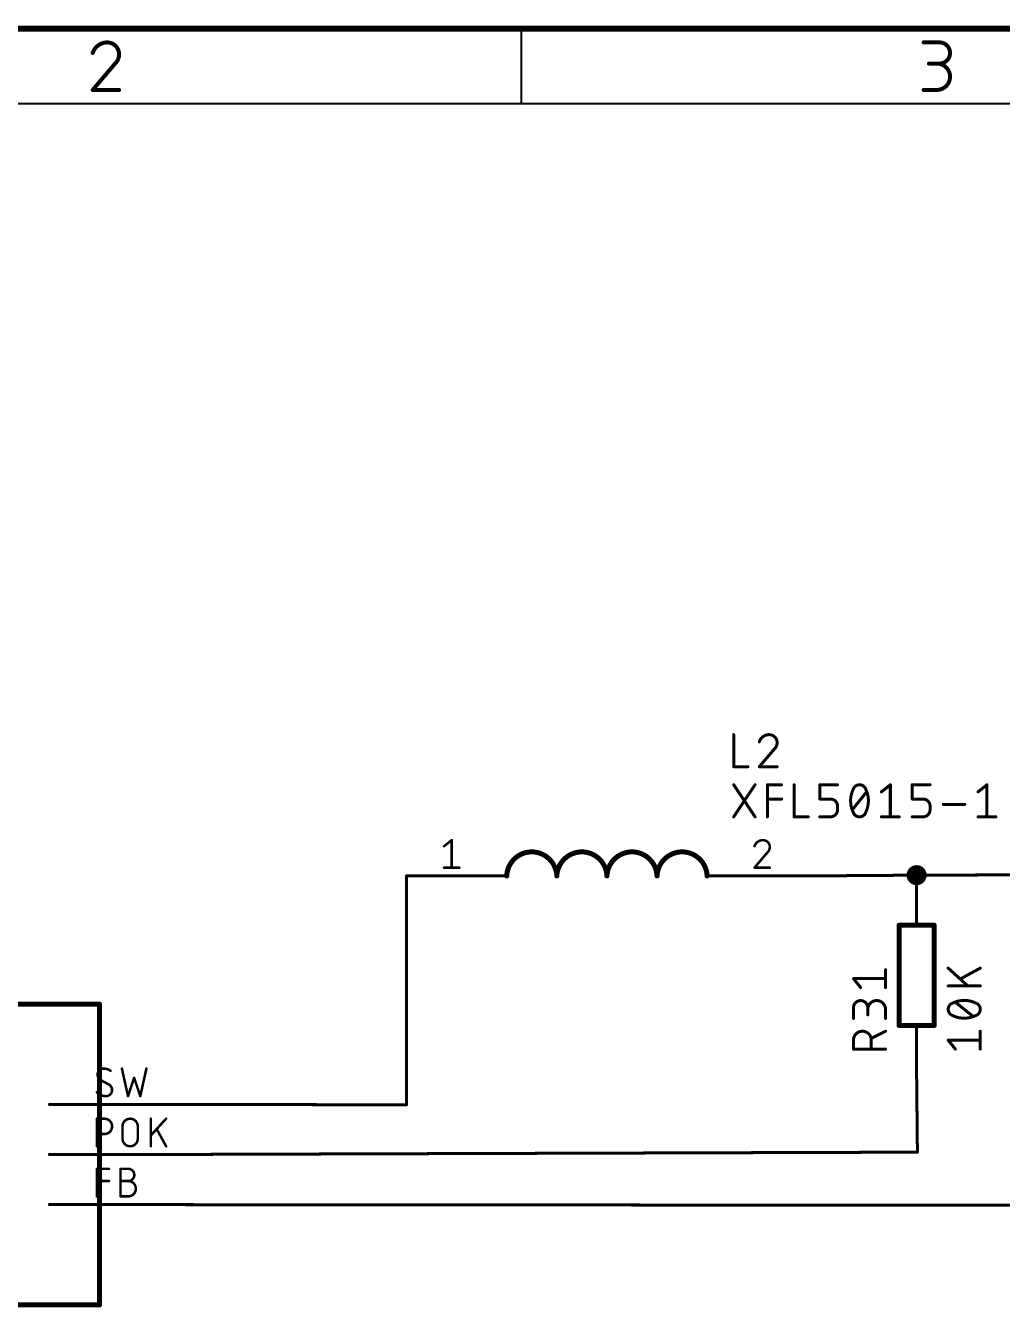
# Model space of a CAD drawing. Extents: x 3 to 264, y 2 to 181.
# Drawn here: x 66 to 115.5, y 116.4 to 181.4 of the extents above; entities that cross this region are included whole.
import ezdxf

# ---------------------------------------------------------------- set-up
doc = ezdxf.new("R2010")
doc.units = 0
for name, color, linetype in [('91', 122, 'CONTINUOUS'), ('94', 12, 'CONTINUOUS'), ('95', 251, 'CONTINUOUS'), ('96', 251, 'CONTINUOUS')]:
    doc.layers.add(name, color=color, linetype=linetype)

msp = doc.modelspace()

# ---------------------------------------------------------------- linework, layer by layer
at = {"layer": '91', "const_width": 0.1524}
for points in [[(105.65, 138.3), (111.19, 138.34)], [(111.19, 138.34), (125.91, 138.38)], [(85.33, 126.7), (85.33, 138.3)], [(111.23, 124.3), (111.19, 128.18)], [(72.31, 126.72), (85.33, 126.7)], [(72.31, 124.18), (111.23, 124.3)], [(72.31, 121.64), (125.83, 121.6)]]:
    msp.add_lwpolyline(points, dxfattribs=at)
at = {"layer": '91'}
for points, const_width in [([(111.19, 138.086, 1), (111.19, 138.594, 1), (111.19, 138.086)], 0.508), ([(111.1899, 138.3781, 1), (111.1901, 138.3019)], 0.0762), ([(111.1903, 138.3019, 1), (111.1897, 138.3781)], 0.0762), ([(85.3681, 138.3, 1), (85.2919, 138.3)], 0.0762), ([(105.6497, 138.3381, 1), (105.6503, 138.2619)], 0.0762), ([(111.2281, 128.1804, 1), (111.1519, 128.1796)], 0.0762), ([(72.3101, 126.7581, 1), (72.3099, 126.6819)], 0.0762), ([(85.2919, 126.7, 1), (85.3681, 126.7)], 0.0762), ([(85.3299, 126.6619, 1), (85.3301, 126.7381)], 0.0762), ([(72.3099, 124.2181, 1), (72.3101, 124.1419)], 0.0762), ([(111.1919, 124.2996, 1), (111.2681, 124.3004)], 0.0762), ([(111.2301, 124.2619, 1), (111.2299, 124.3381)], 0.0762), ([(72.31, 121.6781, 1), (72.31, 121.6019)], 0.0762)]:
    msp.add_lwpolyline(points, format="xyb", dxfattribs=dict(at, const_width=const_width))
at = {"layer": '94'}
for points, const_width in [([(263.45, 181.25), (3.1, 181.25)], 0.3), ([(91.1533, 181.25), (91.1533, 177.44)], 0.1), ([(111.5456, 180.5484), (112.3479, 180.5484)], 0.2032), ([(70.5605, 179.4787), (69.4239, 178.1416)], 0.2032), ([(112.3479, 179.4787), (111.813, 179.4787)], 0.2032), ([(69.4239, 178.1416), (70.7611, 178.1416)], 0.2032), ([(111.5456, 178.1416), (112.2142, 178.1416)], 0.2032), ([(259.64, 177.44), (6.91, 177.44)], 0.1), ([(111.19, 138.34), (111.19, 135.8)], 0.1524), ([(85.33, 138.3), (90.41, 138.3)], 0.1524), ([(105.65, 138.3), (100.57, 138.3)], 0.1524), ([(110.301, 135.8), (110.301, 130.72)], 0.254), ([(112.079, 135.8), (110.301, 135.8)], 0.254), ([(112.079, 130.72), (112.079, 135.8)], 0.254), ([(69.77, 131.8), (44.37, 131.8)], 0.254), ([(69.77, 116.56), (69.77, 131.8)], 0.254), ([(112.079, 130.72), (110.301, 130.72)], 0.254), ([(111.19, 128.18), (111.19, 130.72)], 0.1524), ([(72.31, 126.72), (67.23, 126.72)], 0.1524), ([(72.31, 124.18), (67.23, 124.18)], 0.1524), ([(72.31, 121.64), (67.23, 121.64)], 0.1524), ([(44.37, 116.56), (69.77, 116.56)], 0.254)]:
    msp.add_lwpolyline(points, dxfattribs=dict(at, const_width=const_width))
for points, const_width in [([(91.1783, 181.25, 1), (91.1283, 181.25)], 0.05), ([(70.1594, 180.5484, 0.3252), (69.4239, 180.0136)], 0.2032), ([(70.7611, 179.9467, 0.4142), (70.1594, 180.5484)], 0.2032), ([(70.1594, 180.5992, 1), (70.1594, 180.4976)], 0.1016), ([(70.1594, 180.4976, 1), (70.1594, 180.5992)], 0.1016), ([(111.5456, 180.5992, 1), (111.5456, 180.4976)], 0.1016), ([(112.3479, 179.4787, 1), (112.3479, 180.5484)], 0.2032), ([(112.3479, 180.5992, 1), (112.3479, 180.4976)], 0.1016), ([(112.3479, 180.4976, 1), (112.3479, 180.5992)], 0.1016), ([(69.3756, 180.0292, 1), (69.4723, 179.9979)], 0.1016), ([(70.5605, 179.4787, 0.2053), (70.7611, 179.9467)], 0.2032), ([(70.8119, 179.9467, 1), (70.7103, 179.9467)], 0.1016), ([(70.7103, 179.9467, 1), (70.8119, 179.9467)], 0.1016), ([(70.5255, 179.5155, 1), (70.5955, 179.4419)], 0.1016), ([(70.5992, 179.4458, 1), (70.5218, 179.5116)], 0.1016), ([(111.813, 179.5295, 1), (111.813, 179.4279)], 0.1016), ([(112.2142, 178.1416, 1), (112.2142, 179.4787)], 0.2032), ([(112.2142, 179.5295, 1), (112.2142, 179.4279)], 0.1016), ([(112.3479, 179.5295, 1), (112.3479, 179.4279)], 0.1016), ([(112.3479, 179.4279, 1), (112.3479, 179.5295)], 0.1016), ([(69.4239, 178.1924, 1), (69.4239, 178.0908)], 0.1016), ([(69.3852, 178.1745, 1), (69.4627, 178.1087)], 0.1016), ([(70.7611, 178.0908, 1), (70.7611, 178.1924)], 0.1016), ([(111.5456, 178.1924, 1), (111.5456, 178.0908)], 0.1016), ([(112.2142, 178.1924, 1), (112.2142, 178.0908)], 0.1016), ([(112.2142, 178.0908, 1), (112.2142, 178.1924)], 0.1016), ([(91.1283, 177.44, 1), (91.1783, 177.44)], 0.05), ([(92.95, 138.3, 0.9606), (90.41, 138.3)], 0.254), ([(95.49, 138.3, 0.9606), (92.95, 138.3)], 0.254), ([(98.03, 138.3, 0.9606), (95.49, 138.3)], 0.254), ([(100.57, 138.3, 0.9606), (98.03, 138.3)], 0.254), ([(111.2281, 138.34, 1), (111.1519, 138.34)], 0.0762), ([(85.33, 138.3381, 1), (85.33, 138.2619)], 0.0762), ([(90.3466, 138.3025, 1), (90.4734, 138.2975)], 0.127), ([(90.41, 138.2619, 1), (90.41, 138.3381)], 0.0762), ([(92.8866, 138.2975, 1), (93.0134, 138.3025)], 0.127), ([(92.8866, 138.3025, 1), (93.0134, 138.2975)], 0.127), ([(95.4266, 138.2975, 1), (95.5534, 138.3025)], 0.127), ([(95.4266, 138.3025, 1), (95.5534, 138.2975)], 0.127), ([(97.9666, 138.2975, 1), (98.0934, 138.3025)], 0.127), ([(97.9666, 138.3025, 1), (98.0934, 138.2975)], 0.127), ([(100.5066, 138.2975, 1), (100.6334, 138.3025)], 0.127), ([(100.57, 138.3381, 1), (100.57, 138.2619)], 0.0762), ([(105.65, 138.2619, 1), (105.65, 138.3381)], 0.0762), ([(110.3645, 135.8, 1), (110.2375, 135.8)], 0.127), ([(110.301, 135.8635, 1), (110.301, 135.7365)], 0.127), ([(111.1519, 135.8, 1), (111.2281, 135.8)], 0.0762), ([(112.1425, 135.8, 1), (112.0155, 135.8)], 0.127), ([(112.079, 135.7365, 1), (112.079, 135.8635)], 0.127), ([(69.8335, 131.8, 1), (69.7065, 131.8)], 0.127), ([(69.77, 131.7365, 1), (69.77, 131.8635)], 0.127), ([(110.301, 130.7835, 1), (110.301, 130.6565)], 0.127), ([(110.2375, 130.72, 1), (110.3645, 130.72)], 0.127), ([(111.2281, 130.72, 1), (111.1519, 130.72)], 0.0762), ([(112.0155, 130.72, 1), (112.1425, 130.72)], 0.127), ([(112.079, 130.6565, 1), (112.079, 130.7835)], 0.127), ([(111.1519, 128.18, 1), (111.2281, 128.18)], 0.0762), ([(67.23, 126.7581, 1), (67.23, 126.6819)], 0.0762), ([(72.31, 126.6819, 1), (72.31, 126.7581)], 0.0762), ([(67.23, 124.2181, 1), (67.23, 124.1419)], 0.0762), ([(72.31, 124.1419, 1), (72.31, 124.2181)], 0.0762), ([(67.23, 121.6781, 1), (67.23, 121.6019)], 0.0762), ([(72.31, 121.6019, 1), (72.31, 121.6781)], 0.0762), ([(69.7065, 116.56, 1), (69.8335, 116.56)], 0.127), ([(69.77, 116.4965, 1), (69.77, 116.6235)], 0.127)]:
    msp.add_lwpolyline(points, format="xyb", dxfattribs=dict(at, const_width=const_width))
at = {"layer": '95'}
for points, const_width in [([(101.9162, 145.4628), (101.9162, 143.8372)], 0.1524), ([(103.9835, 144.7403), (103.2158, 143.8372)], 0.1524), ([(101.9162, 143.8372), (102.6387, 143.8372)], 0.1524), ([(103.2158, 143.8372), (104.1189, 143.8372)], 0.1524), ([(87.2336, 139.8057), (87.6216, 140.1161)], 0.127), ([(87.6216, 140.1161), (87.6216, 138.7191)], 0.127), ([(103.63, 139.4952), (102.9703, 138.7191)], 0.127), ([(87.2336, 138.7191), (88.0097, 138.7191)], 0.127), ([(102.9703, 138.7191), (103.7464, 138.7191)], 0.127), ([(109.6152, 132.6433), (109.6152, 133.5464)], 0.1524), ([(108.3508, 132.6433), (107.9896, 133.0948)], 0.1524), ([(107.9896, 133.0948), (109.6152, 133.0948)], 0.1524), ([(107.9896, 131.0802), (107.9896, 131.622)], 0.1524), ([(108.7121, 131.622), (108.7121, 131.2608)], 0.1524), ([(109.6152, 131.0802), (109.6152, 131.5317)], 0.1524), ([(107.9896, 129.5262), (107.9896, 129.9778)], 0.1524), ([(109.6152, 130.4293), (108.8927, 130.0681)], 0.1524), ([(108.8927, 129.9778), (108.8927, 129.5262)], 0.1524), ([(109.6152, 129.5262), (107.9896, 129.5262)], 0.1524), ([(70.2512, 127.7212), (69.8243, 127.954)], 0.127), ([(70.9032, 128.5361), (71.2137, 127.1391)], 0.127), ([(71.2137, 127.1391), (71.5241, 128.0704)], 0.127), ([(71.5241, 128.0704), (71.8345, 127.1391)], 0.127), ([(71.8345, 127.1391), (72.145, 128.5361)], 0.127), ([(69.6303, 124.5991), (69.6303, 125.9961)], 0.127), ([(69.6303, 125.9961), (70.0184, 125.9961)], 0.127), ([(72.368, 124.5991), (72.368, 125.9961)], 0.127), ([(73.1441, 125.9961), (72.368, 125.1424)], 0.127), ([(70.933, 124.9872), (70.933, 125.608)], 0.127), ([(71.7091, 125.608), (71.7091, 124.9872)], 0.127), ([(73.1441, 124.5991), (72.6784, 125.4528)], 0.127), ([(70.0184, 125.22), (69.6303, 125.22)], 0.127), ([(69.6303, 122.0591), (69.6303, 123.4561)], 0.127), ([(69.6303, 123.4561), (70.2512, 123.4561)], 0.127), ([(70.8344, 122.0591), (70.8344, 123.4561)], 0.127), ([(70.8344, 123.4561), (71.2224, 123.4561)], 0.127), ([(69.6303, 122.8352), (70.2512, 122.8352)], 0.127), ([(70.8344, 122.8352), (71.2224, 122.8352)], 0.127), ([(71.2224, 122.0591), (70.8344, 122.0591)], 0.127)]:
    msp.add_lwpolyline(points, dxfattribs=dict(at, const_width=const_width))
for points, const_width in [([(101.9543, 145.4628, 1), (101.8781, 145.4628)], 0.0762), ([(103.7125, 145.4628, 0.3252), (103.2158, 145.1016)], 0.1524), ([(104.1189, 145.0564, 0.4142), (103.7125, 145.4628)], 0.1524), ([(103.7125, 145.5009, 1), (103.7125, 145.4247)], 0.0762), ([(103.7125, 145.4247, 1), (103.7125, 145.5009)], 0.0762), ([(103.1796, 145.1133, 1), (103.2521, 145.0898)], 0.0762), ([(103.9835, 144.7403, 0.2053), (104.1189, 145.0564)], 0.1524), ([(104.157, 145.0564, 1), (104.0808, 145.0564)], 0.0762), ([(104.0808, 145.0564, 1), (104.157, 145.0564)], 0.0762), ([(103.9572, 144.7679, 1), (104.0097, 144.7127)], 0.0762), ([(104.0125, 144.7156, 1), (103.9544, 144.765)], 0.0762), ([(101.9162, 143.8753, 1), (101.9162, 143.7991)], 0.0762), ([(101.8781, 143.8372, 1), (101.9543, 143.8372)], 0.0762), ([(102.6387, 143.7991, 1), (102.6387, 143.8753)], 0.0762), ([(103.2158, 143.8753, 1), (103.2158, 143.7991)], 0.0762), ([(103.1868, 143.8619, 1), (103.2449, 143.8125)], 0.0762), ([(104.1189, 143.7991, 1), (104.1189, 143.8753)], 0.0762), ([(87.2138, 139.8304, 1), (87.2534, 139.7809)], 0.0635), ([(87.6534, 140.1161, 1), (87.5899, 140.1161)], 0.0635), ([(87.6415, 140.0913, 1), (87.6018, 140.1409)], 0.0635), ([(103.3972, 140.1161, 0.3252), (102.9703, 139.8057)], 0.127), ([(102.9401, 139.8154, 1), (103.0005, 139.7959)], 0.0635), ([(103.7464, 139.7669, 0.4142), (103.3972, 140.1161)], 0.127), ([(103.3972, 140.1479, 1), (103.3972, 140.0844)], 0.0635), ([(103.3972, 140.0844, 1), (103.3972, 140.1478)], 0.0635), ([(103.63, 139.4952, 0.2053), (103.7464, 139.7669)], 0.127), ([(103.7782, 139.7668, 1), (103.7147, 139.7669)], 0.0635), ([(103.7147, 139.7669, 1), (103.7782, 139.7669)], 0.0635), ([(103.6081, 139.5182, 1), (103.6519, 139.4722)], 0.0635), ([(103.6542, 139.4746, 1), (103.6058, 139.5158)], 0.0635), ([(87.2336, 138.7508, 1), (87.2336, 138.6874)], 0.0635), ([(87.5899, 138.7191, 1), (87.6534, 138.7191)], 0.0635), ([(88.0097, 138.6874, 1), (88.0097, 138.7508)], 0.0635), ([(102.9703, 138.7508, 1), (102.9703, 138.6874)], 0.0635), ([(102.9461, 138.7397, 1), (102.9945, 138.6985)], 0.0635), ([(103.7464, 138.6874, 1), (103.7464, 138.7508)], 0.0635), ([(109.6533, 133.5464, 1), (109.5771, 133.5464)], 0.0762), ([(108.0194, 133.1186, 1), (107.9598, 133.071)], 0.0762), ([(107.9896, 133.1329, 1), (107.9896, 133.0567)], 0.0762), ([(108.3211, 132.6195, 1), (108.3806, 132.6671)], 0.0762), ([(109.5771, 132.6433, 1), (109.6533, 132.6433)], 0.0762), ([(109.6152, 133.0567, 1), (109.6152, 133.1329)], 0.0762), ([(108.7121, 131.622, 1), (107.9896, 131.622)], 0.1524), ([(109.6152, 131.5317, 1), (108.7121, 131.5317)], 0.1524), ([(108.0277, 131.622, 1), (107.9515, 131.622)], 0.0762), ([(107.9515, 131.622, 1), (108.0277, 131.622)], 0.0762), ([(108.7502, 131.622, 1), (108.674, 131.622)], 0.0762), ([(108.674, 131.622, 1), (108.7502, 131.622)], 0.0762), ([(108.674, 131.5317, 1), (108.7502, 131.5317)], 0.0762), ([(108.674, 131.2608, 1), (108.7502, 131.2608)], 0.0762), ([(109.6533, 131.5317, 1), (109.5771, 131.5317)], 0.0762), ([(109.5771, 131.5317, 1), (109.6533, 131.5317)], 0.0762), ([(107.9515, 131.0802, 1), (108.0277, 131.0802)], 0.0762), ([(109.5771, 131.0802, 1), (109.6533, 131.0802)], 0.0762), ([(108.8927, 129.9778, 1), (107.9896, 129.9778)], 0.1524), ([(108.0277, 129.9778, 1), (107.9515, 129.9778)], 0.0762), ([(107.9515, 129.9778, 1), (108.0277, 129.9778)], 0.0762), ([(108.9308, 129.9778, 1), (108.8546, 129.9778)], 0.0762), ([(108.8546, 129.9778, 1), (108.9308, 129.9778)], 0.0762), ([(108.8757, 130.1021, 1), (108.9098, 130.034)], 0.0762), ([(109.6322, 130.3952, 1), (109.5982, 130.4634)], 0.0762), ([(107.9896, 129.5643, 1), (107.9896, 129.4881)], 0.0762), ([(107.9515, 129.5262, 1), (108.0277, 129.5262)], 0.0762), ([(108.8546, 129.5262, 1), (108.9308, 129.5262)], 0.0762), ([(109.6152, 129.4881, 1), (109.6152, 129.5643)], 0.0762), ([(69.9796, 128.5361, 0.4142), (69.6691, 128.2257)], 0.127), ([(69.6691, 128.2257, 0.2656), (69.8243, 127.954)], 0.127), ([(69.7009, 128.2257, 1), (69.6374, 128.2257)], 0.0635), ([(69.6374, 128.2257, 1), (69.7009, 128.2257)], 0.0635), ([(69.8395, 127.9819, 1), (69.8091, 127.9261)], 0.0635), ([(69.8082, 127.9267, 1), (69.8404, 127.9814)], 0.0635), ([(70.3288, 128.4197, 0.1623), (69.9796, 128.5361)], 0.127), ([(69.9796, 128.5678, 1), (69.9795, 128.5044)], 0.0635), ([(69.9795, 128.5043, 1), (69.9796, 128.5678)], 0.0635), ([(70.3098, 128.3943, 1), (70.3478, 128.4451)], 0.0635), ([(70.9342, 128.543, 1), (70.8722, 128.5292)], 0.0635), ([(71.5542, 128.0805, 1), (71.494, 128.0604)], 0.0635), ([(71.5542, 128.0604, 1), (71.494, 128.0805)], 0.0635), ([(72.176, 128.5292, 1), (72.114, 128.543)], 0.0635), ([(69.6303, 127.3331, 0.2), (70.096, 127.1391)], 0.127), ([(69.6528, 127.3555, 1), (69.6078, 127.3108)], 0.0635), ([(70.096, 127.1391, 0.4142), (70.4064, 127.4495)], 0.127), ([(70.4064, 127.4495, 0.2656), (70.2512, 127.7212)], 0.127), ([(70.2673, 127.7485, 1), (70.2351, 127.6938)], 0.0635), ([(70.236, 127.6933, 1), (70.2664, 127.7491)], 0.0635), ([(70.4382, 127.4495, 1), (70.3747, 127.4495)], 0.0635), ([(70.3747, 127.4495, 1), (70.4382, 127.4495)], 0.0635), ([(70.096, 127.1709, 1), (70.096, 127.1073)], 0.0635), ([(70.096, 127.1074, 1), (70.096, 127.1708)], 0.0635), ([(71.1835, 127.1491, 1), (71.2438, 127.1291)], 0.0635), ([(71.1827, 127.1322, 1), (71.2446, 127.146)], 0.0635), ([(71.8035, 127.146, 1), (71.8655, 127.1322)], 0.0635), ([(71.8044, 127.1291, 1), (71.8647, 127.1491)], 0.0635), ([(69.6303, 126.0279, 1), (69.6303, 125.9644)], 0.0635), ([(69.6621, 125.9961, 1), (69.5986, 125.9961)], 0.0635), ([(70.0184, 126.0279, 1), (70.0184, 125.9644)], 0.0635), ([(70.0184, 125.22, 1), (70.0184, 125.9961)], 0.127), ([(70.0184, 125.9644, 1), (70.0184, 126.0279)], 0.0635), ([(71.7091, 125.608, 1), (70.933, 125.608)], 0.127), ([(72.3998, 125.9961, 1), (72.3363, 125.9961)], 0.0635), ([(73.1676, 125.9747, 1), (73.1206, 126.0175)], 0.0635), ([(70.9648, 125.608, 1), (70.9013, 125.608)], 0.0635), ([(70.9013, 125.608, 1), (70.9648, 125.608)], 0.0635), ([(71.7409, 125.608, 1), (71.6774, 125.608)], 0.0635), ([(71.6774, 125.608, 1), (71.7409, 125.608)], 0.0635), ([(72.7063, 125.468, 1), (72.6506, 125.4376)], 0.0635), ([(69.6303, 125.2517, 1), (69.6303, 125.1882)], 0.0635), ([(70.0184, 125.2517, 1), (70.0184, 125.1882)], 0.0635), ([(70.0184, 125.1882, 1), (70.0184, 125.2517)], 0.0635), ([(70.933, 124.9872, 1), (71.7091, 124.9872)], 0.127), ([(70.9648, 124.9872, 1), (70.9013, 124.9872)], 0.0635), ([(70.9013, 124.9872, 1), (70.9648, 124.9872)], 0.0635), ([(71.7409, 124.9872, 1), (71.6774, 124.9872)], 0.0635), ([(71.6774, 124.9872, 1), (71.7409, 124.9872)], 0.0635), ([(72.3445, 125.1637, 1), (72.3915, 125.121)], 0.0635), ([(69.5986, 124.5991, 1), (69.6621, 124.5991)], 0.0635), ([(72.3363, 124.5991, 1), (72.3998, 124.5991)], 0.0635), ([(73.1162, 124.5839, 1), (73.172, 124.6143)], 0.0635), ([(69.6303, 123.4879, 1), (69.6303, 123.4244)], 0.0635), ([(69.6621, 123.4561, 1), (69.5986, 123.4561)], 0.0635), ([(70.2512, 123.4244, 1), (70.2512, 123.4879)], 0.0635), ([(70.8661, 123.4561, 1), (70.8026, 123.4561)], 0.0635), ([(70.8344, 123.4879, 1), (70.8344, 123.4244)], 0.0635), ([(71.2224, 122.8352, 1), (71.2224, 123.4561)], 0.127), ([(71.2224, 123.4879, 1), (71.2224, 123.4244)], 0.0635), ([(71.2224, 123.4244, 1), (71.2224, 123.4879)], 0.0635), ([(69.6303, 122.867, 1), (69.6303, 122.8035)], 0.0635), ([(70.2512, 122.8035, 1), (70.2512, 122.867)], 0.0635), ([(70.8344, 122.867, 1), (70.8344, 122.8035)], 0.0635), ([(71.2224, 122.867, 1), (71.2224, 122.8035)], 0.0635), ([(71.2224, 122.867, 1), (71.2224, 122.8035)], 0.0635), ([(71.2224, 122.0591, 1), (71.2224, 122.8352)], 0.127), ([(71.2224, 122.8035, 1), (71.2224, 122.867)], 0.0635), ([(69.5986, 122.0591, 1), (69.6621, 122.0591)], 0.0635), ([(70.8344, 122.0909, 1), (70.8344, 122.0273)], 0.0635), ([(70.8026, 122.0591, 1), (70.8661, 122.0591)], 0.0635), ([(71.2224, 122.0908, 1), (71.2224, 122.0273)], 0.0635), ([(71.2224, 122.0273, 1), (71.2224, 122.0909)], 0.0635)]:
    msp.add_lwpolyline(points, format="xyb", dxfattribs=dict(at, const_width=const_width))
at = {"layer": '96', "const_width": 0.1524}
for points in [[(101.9162, 141.2972), (102.9999, 142.9228)], [(101.9162, 142.9228), (102.9999, 141.2972)], [(103.6247, 141.2972), (103.6247, 142.9228)], [(103.6247, 142.9228), (104.3472, 142.9228)], [(104.9794, 142.9228), (104.9794, 141.2972)], [(106.279, 142.2003), (106.279, 142.9228)], [(106.279, 142.9228), (107.1822, 142.9228)], [(109.4053, 142.5616), (109.8568, 142.9228)], [(109.8568, 142.9228), (109.8568, 141.2972)], [(110.9684, 142.2003), (110.9684, 142.9228)], [(110.9684, 142.9228), (111.8715, 142.9228)], [(114.3031, 142.5616), (114.7546, 142.9228)], [(114.7546, 142.9228), (114.7546, 141.2972)], [(107.9325, 141.6584), (108.655, 142.5616)], [(103.6247, 142.2003), (104.3472, 142.2003)], [(106.8209, 142.2003), (106.279, 142.2003)], [(107.1822, 141.6584), (107.1822, 141.8391)], [(111.5103, 142.2003), (110.9684, 142.2003)], [(111.8715, 141.6584), (111.8715, 141.8391)], [(112.5454, 141.9294), (113.6292, 141.9294)], [(104.9794, 141.2972), (105.7019, 141.2972)], [(106.279, 141.2972), (106.8209, 141.2972)], [(109.4053, 141.2972), (110.3084, 141.2972)], [(110.9684, 141.2972), (111.5103, 141.2972)], [(114.3031, 141.2972), (115.2062, 141.2972)], [(112.7902, 133.6288), (113.7836, 132.7256)], [(114.4158, 133.6288), (113.4224, 133.0869)], [(114.4158, 132.7256), (112.7902, 132.7256)], [(114.0546, 131.1796), (113.1514, 131.9021)], [(113.1514, 129.5262), (112.7902, 129.9778)], [(112.7902, 129.9778), (114.4158, 129.9778)], [(114.4158, 129.5262), (114.4158, 130.4293)]]:
    msp.add_lwpolyline(points, dxfattribs=at)
at = {"layer": '96'}
for points, const_width in [([(101.9479, 142.9439, 1), (101.8845, 142.9017)], 0.0762), ([(103.0316, 142.9017, 1), (102.9682, 142.9439)], 0.0762), ([(103.6628, 142.9228, 1), (103.5866, 142.9228)], 0.0762), ([(103.6247, 142.9609, 1), (103.6247, 142.8847)], 0.0762), ([(104.3472, 142.8847, 1), (104.3472, 142.9609)], 0.0762), ([(105.0175, 142.9228, 1), (104.9413, 142.9228)], 0.0762), ([(106.3171, 142.9228, 1), (106.2409, 142.9228)], 0.0762), ([(106.279, 142.9609, 1), (106.279, 142.8847)], 0.0762), ([(107.1822, 142.8847, 1), (107.1822, 142.9609)], 0.0762), ([(108.2937, 142.9228, 0.3205), (107.9776, 142.697)], 0.1524), ([(108.6098, 142.697, 0.3205), (108.2937, 142.9228)], 0.1524), ([(108.2937, 142.9609, 1), (108.2937, 142.8847)], 0.0762), ([(108.2937, 142.8847, 1), (108.2937, 142.9609)], 0.0762), ([(109.8949, 142.9228, 1), (109.8187, 142.9228)], 0.0762), ([(109.8806, 142.893, 1), (109.833, 142.9526)], 0.0762), ([(111.0065, 142.9228, 1), (110.9303, 142.9228)], 0.0762), ([(110.9684, 142.9609, 1), (110.9684, 142.8847)], 0.0762), ([(111.8715, 142.8847, 1), (111.8715, 142.9609)], 0.0762), ([(114.7927, 142.9228, 1), (114.7165, 142.9228)], 0.0762), ([(114.7784, 142.893, 1), (114.7308, 142.9526)], 0.0762), ([(107.9776, 142.697, 0.1139), (107.8422, 142.11)], 0.1524), ([(107.9416, 142.7094, 1), (108.0137, 142.6847)], 0.0762), ([(108.0119, 142.6803, 1), (107.9434, 142.7137)], 0.0762), ([(108.7453, 142.11, 0.1139), (108.6098, 142.697)], 0.1524), ([(108.6441, 142.7137, 1), (108.5756, 142.6803)], 0.0762), ([(108.5738, 142.6847, 1), (108.6459, 142.7094)], 0.0762), ([(108.6847, 142.5378, 1), (108.6252, 142.5854)], 0.0762), ([(109.3815, 142.5913, 1), (109.4291, 142.5318)], 0.0762), ([(114.2793, 142.5913, 1), (114.3269, 142.5318)], 0.0762), ([(103.6247, 142.2384, 1), (103.6247, 142.1622)], 0.0762), ([(104.3472, 142.1622, 1), (104.3472, 142.2384)], 0.0762), ([(106.279, 142.2384, 1), (106.279, 142.1622)], 0.0762), ([(106.2409, 142.2003, 1), (106.3171, 142.2003)], 0.0762), ([(107.1822, 141.8391, 0.4142), (106.8209, 142.2003)], 0.1524), ([(106.8209, 142.2384, 1), (106.8209, 142.1622)], 0.0762), ([(106.8209, 141.2972, 0.4142), (107.1822, 141.6584)], 0.1524), ([(106.8209, 142.1622, 1), (106.8209, 142.2384)], 0.0762), ([(107.2203, 141.8391, 1), (107.1441, 141.8391)], 0.0762), ([(107.1441, 141.8391, 1), (107.2203, 141.8391)], 0.0762), ([(107.2203, 141.6584, 1), (107.1441, 141.6584)], 0.0762), ([(107.1441, 141.6584, 1), (107.2203, 141.6584)], 0.0762), ([(107.8422, 142.11, 0.1139), (107.9776, 141.523)], 0.1524), ([(107.8803, 142.11, 1), (107.8041, 142.11)], 0.0762), ([(107.8041, 142.11, 1), (107.8803, 142.11)], 0.0762), ([(107.9027, 141.6822, 1), (107.9622, 141.6346)], 0.0762), ([(108.6098, 141.523, 0.1139), (108.7453, 142.11)], 0.1524), ([(108.7834, 142.11, 1), (108.7072, 142.11)], 0.0762), ([(108.7072, 142.11, 1), (108.7834, 142.11)], 0.0762), ([(110.9684, 142.2384, 1), (110.9684, 142.1622)], 0.0762), ([(110.9303, 142.2003, 1), (111.0065, 142.2003)], 0.0762), ([(111.8715, 141.8391, 0.4142), (111.5103, 142.2003)], 0.1524), ([(111.5103, 142.2384, 1), (111.5103, 142.1622)], 0.0762), ([(111.5103, 141.2972, 0.4142), (111.8715, 141.6584)], 0.1524), ([(111.5103, 142.1622, 1), (111.5103, 142.2384)], 0.0762), ([(111.9096, 141.8391, 1), (111.8334, 141.8391)], 0.0762), ([(111.8334, 141.8391, 1), (111.9096, 141.8391)], 0.0762), ([(111.9096, 141.6584, 1), (111.8334, 141.6584)], 0.0762), ([(111.8334, 141.6584, 1), (111.9096, 141.6584)], 0.0762), ([(112.5454, 141.9675, 1), (112.5454, 141.8913)], 0.0762), ([(113.6292, 141.8913, 1), (113.6292, 141.9675)], 0.0762), ([(101.8845, 141.3183, 1), (101.9479, 141.2761)], 0.0762), ([(102.9682, 141.2761, 1), (103.0316, 141.3183)], 0.0762), ([(103.5866, 141.2972, 1), (103.6628, 141.2972)], 0.0762), ([(104.9794, 141.3353, 1), (104.9794, 141.2591)], 0.0762), ([(104.9413, 141.2972, 1), (105.0175, 141.2972)], 0.0762), ([(105.7019, 141.2591, 1), (105.7019, 141.3353)], 0.0762), ([(106.279, 141.3353, 1), (106.279, 141.2591)], 0.0762), ([(106.8209, 141.3353, 1), (106.8209, 141.2591)], 0.0762), ([(106.8209, 141.2591, 1), (106.8209, 141.3353)], 0.0762), ([(107.9776, 141.523, 0.3205), (108.2937, 141.2972)], 0.1524), ([(108.0137, 141.5353, 1), (107.9416, 141.5106)], 0.0762), ([(107.9434, 141.5063, 1), (108.0119, 141.5397)], 0.0762), ([(108.2937, 141.2972, 0.3205), (108.6098, 141.523)], 0.1524), ([(108.2937, 141.3353, 1), (108.2937, 141.2591)], 0.0762), ([(108.2937, 141.2591, 1), (108.2937, 141.3353)], 0.0762), ([(108.5756, 141.5397, 1), (108.6441, 141.5063)], 0.0762), ([(108.6459, 141.5106, 1), (108.5738, 141.5353)], 0.0762), ([(109.4053, 141.3353, 1), (109.4053, 141.2591)], 0.0762), ([(109.8187, 141.2972, 1), (109.8949, 141.2972)], 0.0762), ([(110.3084, 141.2591, 1), (110.3084, 141.3353)], 0.0762), ([(110.9684, 141.3353, 1), (110.9684, 141.2591)], 0.0762), ([(111.5103, 141.3353, 1), (111.5103, 141.2591)], 0.0762), ([(111.5103, 141.2591, 1), (111.5103, 141.3353)], 0.0762), ([(114.3031, 141.3353, 1), (114.3031, 141.2591)], 0.0762), ([(114.7165, 141.2972, 1), (114.7927, 141.2972)], 0.0762), ([(115.2062, 141.2591, 1), (115.2062, 141.3353)], 0.0762), ([(112.8158, 133.6569, 1), (112.7646, 133.6006)], 0.0762), ([(114.434, 133.5953, 1), (114.3976, 133.6622)], 0.0762), ([(112.7902, 132.7637, 1), (112.7902, 132.6875)], 0.0762), ([(113.4041, 133.1203, 1), (113.4406, 133.0534)], 0.0762), ([(113.758, 132.6975, 1), (113.8093, 132.7538)], 0.0762), ([(114.4158, 132.6875, 1), (114.4158, 132.7637)], 0.0762), ([(113.016, 131.857, 0.3205), (112.7902, 131.5409)], 0.1524), ([(113.603, 131.9924, 0.1139), (113.016, 131.857)], 0.1524), ([(112.9993, 131.8912, 1), (113.0327, 131.8227)], 0.0762), ([(113.0283, 131.8209, 1), (113.0036, 131.893)], 0.0762), ([(113.1752, 131.9319, 1), (113.1276, 131.8724)], 0.0762), ([(114.19, 131.857, 0.1139), (113.603, 131.9924)], 0.1524), ([(113.603, 132.0305, 1), (113.603, 131.9543)], 0.0762), ([(113.603, 131.9543, 1), (113.603, 132.0305)], 0.0762), ([(114.4158, 131.5409, 0.3205), (114.19, 131.857)], 0.1524), ([(114.2024, 131.893, 1), (114.1777, 131.8209)], 0.0762), ([(114.1733, 131.8227, 1), (114.2067, 131.8912)], 0.0762), ([(112.7902, 131.5409, 0.3205), (113.016, 131.2248)], 0.1524), ([(112.8283, 131.5409, 1), (112.7521, 131.5409)], 0.0762), ([(112.7521, 131.5409, 1), (112.8283, 131.5409)], 0.0762), ([(113.016, 131.2248, 0.1139), (113.603, 131.0893)], 0.1524), ([(113.0327, 131.259, 1), (112.9993, 131.1905)], 0.0762), ([(113.0036, 131.1887, 1), (113.0283, 131.2608)], 0.0762), ([(113.603, 131.0893, 0.1139), (114.19, 131.2248)], 0.1524), ([(114.0308, 131.1499, 1), (114.0784, 131.2094)], 0.0762), ([(114.19, 131.2248, 0.3205), (114.4158, 131.5409)], 0.1524), ([(114.1777, 131.2608, 1), (114.2024, 131.1887)], 0.0762), ([(114.2067, 131.1905, 1), (114.1733, 131.259)], 0.0762), ([(114.4539, 131.5409, 1), (114.3777, 131.5409)], 0.0762), ([(114.3777, 131.5409, 1), (114.4539, 131.5409)], 0.0762), ([(113.603, 131.1274, 1), (113.603, 131.0512)], 0.0762), ([(113.603, 131.0512, 1), (113.603, 131.1274)], 0.0762), ([(112.82, 130.0016, 1), (112.7604, 129.954)], 0.0762), ([(112.7902, 130.0159, 1), (112.7902, 129.9397)], 0.0762), ([(114.4539, 130.4293, 1), (114.3777, 130.4293)], 0.0762), ([(114.4158, 129.9397, 1), (114.4158, 130.0159)], 0.0762), ([(113.1217, 129.5024, 1), (113.1812, 129.55)], 0.0762), ([(114.3777, 129.5262, 1), (114.4539, 129.5262)], 0.0762)]:
    msp.add_lwpolyline(points, format="xyb", dxfattribs=dict(at, const_width=const_width))

doc.saveas('drawing.dxf')
